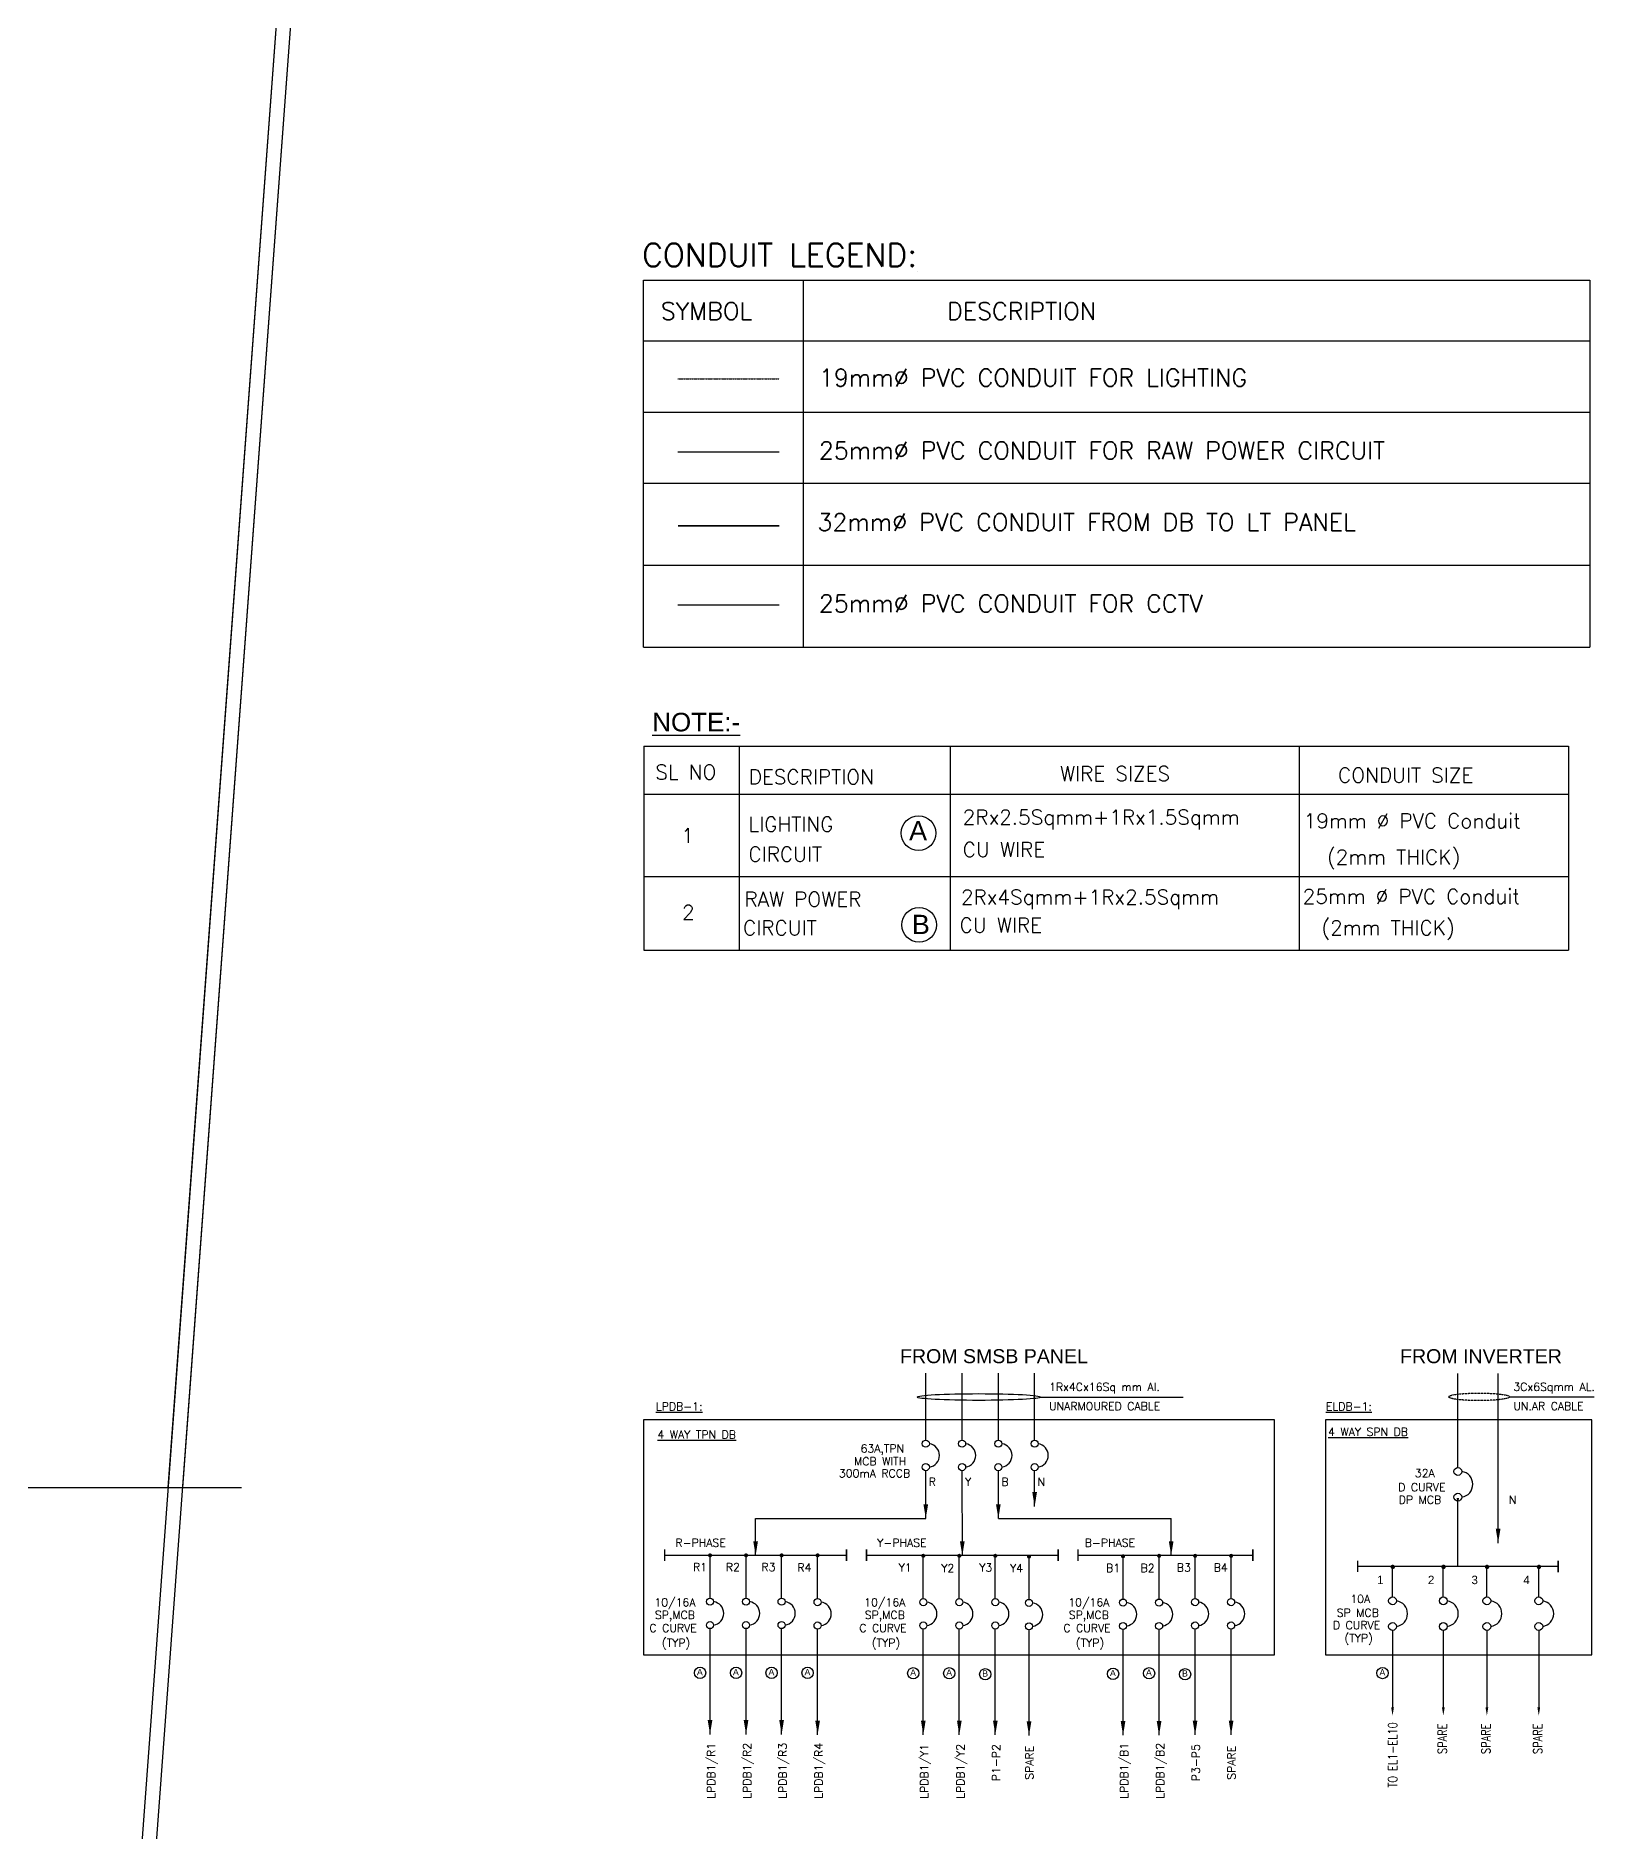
# Model space of a CAD drawing. Header units: millimetres. Extents: x 9951103 to 10069403, y -1438285 to -1363322.
# Drawn here: x 10047634 to 10069403, y -1416300 to -1391218 of the extents above; entities that cross this region are included whole.
import ezdxf
from ezdxf.enums import TextEntityAlignment as Align

# ---------------------------------------------------------------- set-up
doc = ezdxf.new("R2010")
doc.units = ezdxf.units.MM
doc.header["$MEASUREMENT"] = 0
doc.linetypes.add('DASHED', pattern=[0.75, 0.5, -0.25])
doc.linetypes.add('HIDDEN', pattern=[0.375, 0.25, -0.125])
for name, color, linetype in [('4 ', 7, 'Continuous'), ('ELE-CONDUIT', 8, 'DASHED'), ('Light', 142, 'Continuous'), ('LIGHTING LAYOUT', 21, 'Continuous'), ('POWER CONDUIT', 7, 'Continuous'), ('S-MIS', 8, 'Continuous'), ('SMOKE', 10, 'Continuous')]:
    doc.layers.add(name, color=color, linetype=linetype)
doc.styles.add('ARIAL', font='arial.ttf', dxfattribs={"width": 0.8})
doc.styles.add('Ground$0$SIMPLEX', font='simplex.shx')
doc.styles.add('rtuo$0$simplex', font='simplex.shx')
doc.styles.add('SIMPLEX', font='simplex.shx', dxfattribs={"width": 0.7})
doc.styles.get("Standard").update_dxf_attribs({"font": 'arial.ttf'})
doc.styles.add('title text (ashram)', font='romans.shx', dxfattribs={"width": 0.8})
doc.dimstyles.get("Standard").update_dxf_attribs({"dimtxt": 0.18, "dimasz": 0.18, "dimexe": 0.18, "dimexo": 0.0625, "dimgap": 0.09, "dimtad": 0, "dimtih": 1, "dimtoh": 1, "dimdec": 4, "dimzin": 0, "dimdsep": 46, "dimtxsty": 'Standard', "dimcen": 0.09, "dimadec": 0, "dimazin": 0, "dimtfac": 1, "dimtdec": 4, "dimtofl": 0, "dimtmove": 0, "dimatfit": 3, "dimfxl": 1, "dimtolj": 1, "dimtzin": 0, "dimarcsym": 0})

# ---------------------------------------------------------------- blocks, each defined once
blk = doc.blocks.new('A$C3E527FA5')
at = {"color": 8}
blk.add_lwpolyline([(79076, 18814.6), (82744.9, 18814.6), (82744.9, 19578.9), (83073.8, 18098.6), (83073.8, 18822.4), (87595.7, 18822.4)], dxfattribs=at)
at = {"layer": 'S-MIS', "color": 8}
for p, q in [((88826, 49417.9), (86567, 18822.4)), ((89026.6, 49417.9), (86767.6, 18822.4))]:
    blk.add_line(p, q, dxfattribs=at)
blk = doc.blocks.new('A$C1FD4616B')
at = {"layer": 'S-MIS', "color": 8}
for p, q in [((80178, 65140), (76163, 10769)), ((80378, 65140), (76364, 10769))]:
    blk.add_line(p, q, dxfattribs=at)

msp = doc.modelspace()

# ---------------------------------------------------------------- linework, layer by layer
at = {"layer": '4 ', "color": 7}
for p, q in [((10056125.8, -1401140), (10069046.3, -1401140)), ((10056125.8, -1401140), (10056125.8, -1403993.1)), ((10057460.6, -1401140), (10057460.6, -1403993.1)), ((10060409, -1401140), (10060409, -1403993.1)), ((10065281, -1401140), (10065281, -1403993.1)), ((10069046.3, -1401140), (10069046.3, -1403993.1)), ((10056125.8, -1401812.5), (10069046.3, -1401812.5)), ((10056125.8, -1402964.2), (10069046.3, -1402964.2)), ((10056125.8, -1403993.1), (10069046.3, -1403993.1))]:
    msp.add_line(p, q, dxfattribs=at)
at = {"layer": 'ELE-CONDUIT', "color": 30}
msp.add_line((10056603.5, -1396010.3), (10058019.4, -1396010.3), dxfattribs=at)
at = {"layer": 'Light', "color": 7}
for p, q in [((10060066.3, -1410837.3), (10060066.3, -1409900.5)), ((10060573.2, -1410837.3), (10060573.2, -1409900.5)), ((10061080.2, -1410837.3), (10061080.2, -1409900.5)), ((10061587.1, -1410837.3), (10061587.1, -1409900.5)), ((10067500.1, -1411220.8), (10067500.1, -1409907.4)), ((10067500.1, -1412601.4), (10067500.1, -1411688.1)), ((10057689.1, -1411931.9), (10060066.3, -1411931.9)), ((10061080.2, -1411931.9), (10063494.7, -1411931.9)), ((10057052, -1413044.2), (10057052, -1412434.8)), ((10057555.2, -1413044.2), (10057555.2, -1412434.8)), ((10058051.9, -1413044.2), (10058051.9, -1412434.8)), ((10058555, -1413050.7), (10058555, -1412441.4)), ((10060031.6, -1413050.7), (10060031.6, -1412441.4)), ((10060534.7, -1413050.7), (10060534.7, -1412441.4)), ((10061037.9, -1413050.7), (10061037.9, -1412441.4)), ((10061508.6, -1413061.7), (10061508.6, -1412452.4)), ((10062822.4, -1413057.3), (10062822.4, -1412447.9)), ((10063325.5, -1413057.3), (10063325.5, -1412447.9)), ((10063828.7, -1413050.7), (10063828.7, -1412441.4)), ((10064331.8, -1413050.7), (10064331.8, -1412441.4)), ((10066587.6, -1413028.1), (10066587.6, -1412595.2)), ((10067296.9, -1413028.1), (10067296.9, -1412595.2)), ((10067905.5, -1413028.1), (10067905.5, -1412595.2)), ((10068630.5, -1413028.1), (10068630.5, -1412595.2)), ((10066587.6, -1413495.5), (10066587.6, -1414570.1)), ((10067296.9, -1413495.5), (10067296.9, -1414570.1)), ((10067905.5, -1413495.5), (10067905.5, -1414570.1)), ((10068630.5, -1413495.5), (10068630.5, -1414570.1))]:
    msp.add_line(p, q, dxfattribs=at)
at = {"layer": 'Light', "color": 1}
msp.add_line((10061670, -1410235), (10063661.6, -1410235), dxfattribs=at)
at = {"layer": 'Light', "color": 1, "ltscale": 4}
msp.add_line((10068222, -1410232.4), (10069403.4, -1410232.4), dxfattribs=at)
at = {"layer": 'Light', "color": 30, "linetype": 'Continuous'}
msp.add_lwpolyline([(10056123.3, -1413835.4), (10064938, -1413835.4), (10064938, -1410555.6), (10056123.3, -1410555.6)], close=True, dxfattribs=at)
at = {"layer": 'Light', "color": 30}
msp.add_lwpolyline([(10065650.2, -1413835.4), (10069370.7, -1413835.4), (10069370.7, -1410555.6), (10065650.2, -1410555.6)], close=True, dxfattribs=at)
at = {"layer": 'Light', "color": 7}
for points, const_width in [([(10056418.7, -1412526.6), (10056418.7, -1412364.7)], 20.5), ([(10056418.7, -1412447.1), (10058959.4, -1412447.1)], 18.7), ([(10058959.4, -1412526.6), (10058959.4, -1412364.7)], 20.5), ([(10059238.2, -1412526.6), (10059238.2, -1412364.7)], 20.5), ([(10059238.2, -1412447.1), (10061916.2, -1412447.1)], 18.7), ([(10061916.2, -1412526.6), (10061916.2, -1412364.7)], 20.5), ([(10062193, -1412526.6), (10062193, -1412364.7)], 20.5), ([(10062193, -1412447.1), (10064636, -1412447.1)], 18.7), ([(10064636, -1412526.6), (10064636, -1412364.7)], 20.5), ([(10066099.5, -1412680.9), (10066099.5, -1412519)], 20.5), ([(10066099.5, -1412601.4), (10068900.7, -1412601.4)], 20.5), ([(10068900.7, -1412682.4), (10068900.7, -1412520.5)], 20.5)]:
    msp.add_lwpolyline(points, dxfattribs=dict(at, const_width=const_width))
for points, const_width in [([(10057038, -1412447.1, 1), (10057066, -1412447.1, 1)], 28), ([(10057541.1, -1412447.1, 1), (10057569.2, -1412447.1, 1)], 28), ([(10058037.9, -1412447.1, 1), (10058065.9, -1412447.1, 1)], 28), ([(10058541, -1412447.1, 1), (10058569.1, -1412447.1, 1)], 28), ([(10060017.5, -1412453.6, 1), (10060045.6, -1412453.6, 1)], 28), ([(10060520.7, -1412453.6, 1), (10060548.7, -1412453.6, 1)], 28), ([(10061023.8, -1412453.6, 1), (10061051.9, -1412453.6, 1)], 28), ([(10061494.5, -1412464.6, 1), (10061522.6, -1412464.6, 1)], 28), ([(10062808.4, -1412460.2, 1), (10062836.4, -1412460.2, 1)], 28), ([(10063311.5, -1412453.6, 1), (10063339.6, -1412453.6, 1)], 28), ([(10063814.7, -1412453.6, 1), (10063842.7, -1412453.6, 1)], 28), ([(10064317.8, -1412453.6, 1), (10064345.9, -1412453.6, 1)], 28), ([(10066574.8, -1412608.6, 1), (10066605.5, -1412608.6, 1)], 30.7), ([(10067284.1, -1412608.6, 1), (10067314.9, -1412608.6, 1)], 30.7), ([(10067892.7, -1412608.6, 1), (10067923.4, -1412608.6, 1)], 30.7), ([(10068617.7, -1412608.6, 1), (10068648.5, -1412608.6, 1)], 30.7)]:
    msp.add_lwpolyline(points, format="xyb", close=True, dxfattribs=dict(at, const_width=const_width))
at = {"layer": 'Light', "color": 1}
for centre, radius in [((10059965.5, -1402356.5), 242.8), ((10059972.7, -1403638.1), 242.8), ((10056912.2, -1414088.8), 79.1), ((10057415.3, -1414088.8), 79.1), ((10057912.1, -1414088.8), 79.1), ((10058415.2, -1414088.8), 79.1), ((10059891.7, -1414095.3), 79.1), ((10060394.9, -1414095.3), 79.1), ((10060898, -1414108.4), 79.1), ((10062682.5, -1414101.9), 79.1), ((10063185.7, -1414095.3), 79.1), ((10063688.9, -1414108.4), 79.1), ((10066447.7, -1414091.7), 79.1)]:
    msp.add_circle(centre, radius, dxfattribs=at)
at = {"layer": 'Light', "color": 7}
for centre, radius in [((10060066.3, -1410887), 49.7), ((10060573.2, -1410887), 49.7), ((10061080.2, -1410887), 49.7), ((10061587.1, -1410887), 49.7), ((10060066.3, -1411214.3), 49.7), ((10060573.2, -1411214.3), 49.7), ((10061080.2, -1411214.3), 49.7), ((10061587.1, -1411214.3), 49.7), ((10067500.1, -1411275.3), 54.5), ((10067500.1, -1411633.6), 54.5), ((10057052, -1413093.9), 49.7), ((10057555.2, -1413093.9), 49.7), ((10058051.9, -1413093.9), 49.7), ((10058555, -1413100.4), 49.7), ((10060031.6, -1413100.4), 49.7), ((10060534.7, -1413100.4), 49.7), ((10061037.9, -1413100.4), 49.7), ((10061508.6, -1413111.4), 49.7), ((10062822.4, -1413107), 49.7), ((10063325.5, -1413107), 49.7), ((10063828.7, -1413100.4), 49.7), ((10064331.8, -1413100.4), 49.7), ((10066587.6, -1413082.6), 54.5), ((10067296.9, -1413082.6), 54.5), ((10067905.5, -1413082.6), 54.5), ((10068630.5, -1413082.6), 54.5), ((10057052, -1413421.2), 49.7), ((10057555.2, -1413421.2), 49.7), ((10058051.9, -1413421.2), 49.7), ((10058555, -1413427.7), 49.7), ((10060031.6, -1413427.7), 49.7), ((10060534.7, -1413427.7), 49.7), ((10061037.9, -1413427.7), 49.7), ((10061508.6, -1413438.7), 49.7), ((10062822.4, -1413434.2), 49.7), ((10063325.5, -1413434.2), 49.7), ((10063828.7, -1413427.7), 49.7), ((10064331.8, -1413427.7), 49.7), ((10066587.6, -1413441), 54.5), ((10067296.9, -1413441), 54.5), ((10067905.5, -1413441), 54.5), ((10068630.5, -1413441), 54.5)]:
    msp.add_circle(centre, radius, dxfattribs=at)
for centre, radius, start, end in [((10060091.9, -1411050.6), 165.4, 278.40679, 81.59321), ((10060598.8, -1411050.6), 165.4, 278.40679, 81.59321), ((10061105.8, -1411050.6), 165.4, 278.40679, 81.59321), ((10061612.7, -1411050.6), 165.4, 278.40679, 81.59321), ((10067528.1, -1411454.4), 181.1, 278.40679, 81.59321), ((10066615.6, -1413261.8), 181.1, 278.40679, 81.59321), ((10067324.9, -1413261.8), 181.1, 278.40679, 81.59321), ((10067933.5, -1413261.8), 181.1, 278.40679, 81.59321), ((10068658.5, -1413261.8), 181.1, 278.40679, 81.59321), ((10057077.6, -1413257.5), 165.4, 278.40678, 81.59322), ((10057580.7, -1413257.5), 165.4, 278.40678, 81.59322), ((10058077.5, -1413257.5), 165.4, 278.40678, 81.59322), ((10058580.6, -1413264.1), 165.4, 278.40678, 81.59322), ((10060057.1, -1413264.1), 165.4, 278.40678, 81.59322), ((10060560.3, -1413264.1), 165.4, 278.40678, 81.59322), ((10061063.4, -1413264.1), 165.4, 278.40678, 81.59322), ((10061534.1, -1413275.1), 165.4, 278.40678, 81.59322), ((10062847.9, -1413270.6), 165.4, 278.40678, 81.59322), ((10063351.1, -1413270.6), 165.4, 278.40678, 81.59322), ((10063854.2, -1413264.1), 165.4, 278.40678, 81.59322), ((10064357.4, -1413264.1), 165.4, 278.40678, 81.59322)]:
    msp.add_arc(centre, radius, start, end, dxfattribs=at)
at = {"layer": 'Light', "color": 1}
msp.add_ellipse((10060807.2, -1410235), major_axis=(-862.8, 0), ratio=0.0545454, dxfattribs=at)
at = {"layer": 'Light', "color": 1, "linetype": 'HIDDEN', "ltscale": 4}
msp.add_ellipse((10067797.2, -1410232.4), major_axis=(-424.8, 0), ratio=0.1231436, dxfattribs=at)
at = {"layer": 'Light', "color": 7}
for points in [[(10066607, -1414570.1), (10066587.6, -1414686.6), (10066568.1, -1414570.1)], [(10067316.4, -1414570.1), (10067296.9, -1414686.6), (10067277.5, -1414570.1)], [(10067924.9, -1414570.1), (10067905.5, -1414686.6), (10067886.1, -1414570.1)], [(10068650, -1414570.1), (10068630.5, -1414686.6), (10068611.1, -1414570.1)]]:
    msp.add_solid(points, dxfattribs=at)
at = {"layer": 'LIGHTING LAYOUT', "color": 240, "const_width": 25}
msp.add_lwpolyline([(10056603.5, -1398063.9), (10058019.4, -1398063.9)], dxfattribs=at)
at = {"layer": 'POWER CONDUIT', "color": 150}
msp.add_line((10056603.5, -1397027.9), (10058019.4, -1397027.9), dxfattribs=at)
at = {"layer": 'POWER CONDUIT', "color": 233}
msp.add_line((10056603.5, -1399166.3), (10058019.4, -1399166.3), dxfattribs=at)
at = {"layer": 'SMOKE', "color": 7, "linetype": 'Continuous'}
for p, q in [((10056123.3, -1399757.3), (10056123.3, -1394628.7)), ((10056123.3, -1394628.7), (10069345.6, -1394628.7)), ((10058353.2, -1394628.7), (10058353.2, -1399757.3)), ((10069345.6, -1394628.7), (10069345.6, -1399757.3)), ((10056123.3, -1395480.4), (10069345.6, -1395480.4)), ((10056123.3, -1396473.9), (10069345.6, -1396473.9)), ((10056123.3, -1397467.4), (10069345.6, -1397467.4)), ((10056123.3, -1398612.4), (10069345.6, -1398612.4)), ((10056123.3, -1399757.3), (10069345.6, -1399757.3))]:
    msp.add_line(p, q, dxfattribs=at)

# ---------------------------------------------------------------- block references
at = {"color": 8}
msp.add_blockref('A$C3E527FA5', (9962912.1, -1430323.7), dxfattribs=at)
msp.add_blockref('A$C1FD4616B', (9971865.7, -1441912.4))

# ---------------------------------------------------------------- texts
at = {"layer": '4 ', "color": 7, "style": 'ARIAL'}
msp.add_text('%%uNOTE:-', height=259.38, dxfattribs=at).set_placement((10056245.2, -1400934.7, 0))
at = {"layer": 'Light', "color": 7, "linetype": 'Continuous', "style": 'Ground$0$SIMPLEX'}
for s, height, p in [('SYMBOL', 244.14, (10056364.5, -1395184.8)), ('DESCRIPTION', 244.139, (10060364.6, -1395184.8)), ('32mm%%C PVC CONDUIT FROM DB TO LT PANEL', 244.139, (10058552.1, -1398132.9, 0)), ('SL NO', 205.08, (10056287.1, -1401606.2)), ('DESCRIPTION', 205.076, (10057592, -1401673.8)), ('WIRE SIZES', 205.08, (10061940.7, -1401628.2, 0)), ('CONDUIT SIZE', 205.076, (10065825.6, -1401649.2, 0)), ('2Rx2.5Sqmm+1Rx1.5Sqmm', 205.076, (10060582.6, -1402235.6, 0)), ('1', 205.1, (10056650.9, -1402493.9)), ('LIGHTING', 205.08, (10057588.9, -1402335.2)), ('19mm %%C PVC Conduit', 205.076, (10065346.2, -1402287.3, 0)), ('CIRCUIT', 205.08, (10057588.9, -1402753.7)), ('CU WIRE ', 205.08, (10060582.6, -1402689, 0)), ('(2mm THICK)', 205.076, (10065671.3, -1402792.7, 0)), ('RAW POWER', 205.08, (10057532.7, -1403383.1)), ('2Rx4Sqmm+1Rx2.5Sqmm', 205.076, (10060557.5, -1403351.6, 0)), ('25mm %%C PVC Conduit', 205.076, (10065333.1, -1403342.3, 0)), ('2', 205.1, (10056661.5, -1403565.5)), ('CU WIRE ', 205.08, (10060539.3, -1403744.7, 0)), ('(2mm THICK)', 205.076, (10065593.2, -1403780.9, 0)), ('CIRCUIT', 205.08, (10057513.3, -1403782.5))]:
    msp.add_text(s, height=height, dxfattribs=at).set_placement(p)
for s, p in [('19mm%%C PVC CONDUIT FOR LIGHTING', (10058572.5, -1395993.1)), ('25mm%%C PVC CONDUIT FOR RAW POWER CIRCUIT', (10058572.5, -1397010.7)), ('25mm%%C PVC CONDUIT FOR CCTV', (10058572.5, -1399149.2))]:
    msp.add_text(s, height=244.139, dxfattribs=at).set_placement(p, align=Align.MIDDLE_LEFT)
at = {"layer": 'Light', "color": 7}
for s, height, style, p in [('A', 268.7, 'ARIAL', (10059833.3, -1402455.6)), ('B', 268.7, 'ARIAL', (10059872.8, -1403765.9)), ('1Rx4Cx16Sq mm Al.', 111.78, 'title text (ashram)', (10061788.7, -1410150.1)), ('3Cx6Sqmm AL.', 111.78, 'title text (ashram)', (10068275, -1410148.4)), ('%%ULPDB-1:', 111.78, 'title text (ashram)', (10056295.2, -1410422.7)), ('UNARMOURED CABLE', 111.78, 'title text (ashram)', (10061788.7, -1410419.5)), ('%%UELDB-1:', 111.78, 'title text (ashram)', (10065656.6, -1410422.7)), ('UN.AR CABLE', 111.78, 'title text (ashram)', (10068275, -1410417.7)), ('%%U4 WAY TPN DB', 111.78, 'title text (ashram)', (10056318, -1410815.9)), ('%%U4 WAY SPN DB', 111.78, 'title text (ashram)', (10065687.4, -1410777.1)), ('MCB WITH ', 111.78, 'title text (ashram)', (10059064.2, -1411188.7)), ('63A,TPN ', 111.78, 'title text (ashram)', (10059155.7, -1411010.5)), ('300mA RCCB', 111.78, 'title text (ashram)', (10058851.8, -1411357)), ('32A', 111.78, 'title text (ashram)', (10066899, -1411354.9)), ('R', 111.8, 'title text (ashram)', (10060108, -1411476)), ('Y', 111.8, 'title text (ashram)', (10060614.9, -1411476)), ('B', 111.8, 'title text (ashram)', (10061121.9, -1411476)), ('N', 111.8, 'title text (ashram)', (10061628.8, -1411476)), ('D CURVE', 111.78, 'title text (ashram)', (10066666.3, -1411551)), ('DP MCB', 111.78, 'title text (ashram)', (10066674, -1411725.8)), ('N', 111.8, 'title text (ashram)', (10068212.3, -1411728.5)), ('R-PHASE', 111.78, 'title text (ashram)', (10056568.6, -1412327.4)), ('Y-PHASE', 111.78, 'title text (ashram)', (10059388.1, -1412327.4)), ('B-PHASE', 111.78, 'title text (ashram)', (10062287, -1412327.4)), ('R1', 111.78, 'title text (ashram)', (10056814.3, -1412666.5)), ('R2', 111.78, 'title text (ashram)', (10057272.8, -1412666.5)), ('R3', 111.78, 'title text (ashram)', (10057769.5, -1412666.5)), ('R4', 111.78, 'title text (ashram)', (10058272.7, -1412673)), ('Y1', 111.78, 'title text (ashram)', (10059687.3, -1412673)), ('Y2', 111.78, 'title text (ashram)', (10060282.7, -1412681.2)), ('Y3', 111.78, 'title text (ashram)', (10060813.6, -1412673)), ('Y4', 111.78, 'title text (ashram)', (10061243.4, -1412684)), ('B1', 111.78, 'title text (ashram)', (10062584.7, -1412679.6)), ('B2', 111.78, 'title text (ashram)', (10063066.7, -1412679.6)), ('B3', 111.78, 'title text (ashram)', (10063573.6, -1412673)), ('B4', 111.78, 'title text (ashram)', (10064088.2, -1412673)), ('1', 117.4, 'ARIAL', (10066371.4, -1412848.9)), ('2', 117.4, 'ARIAL', (10067080.8, -1412848.9)), ('3', 117.4, 'ARIAL', (10067689.3, -1412848.9)), ('4', 117.4, 'ARIAL', (10068414.4, -1412848.9)), ('10/16A', 111.78, 'title text (ashram)', (10056274.5, -1413159.3)), ('10/16A', 111.78, 'title text (ashram)', (10059206, -1413159.3)), ('10/16A', 111.78, 'title text (ashram)', (10062057, -1413159.3)), ('10A', 111.78, 'title text (ashram)', (10065997.6, -1413111.5)), ('SP,MCB', 111.78, 'title text (ashram)', (10056281.6, -1413335.1)), ('SP,MCB', 111.78, 'title text (ashram)', (10059213.1, -1413335.1)), ('SP,MCB', 111.78, 'title text (ashram)', (10062064.1, -1413335.1)), ('SP MCB', 111.78, 'title text (ashram)', (10065807.1, -1413305.4)), ('C CURVE', 111.78, 'title text (ashram)', (10056206, -1413519)), ('(TYP)', 111.78, 'title text (ashram)', (10056379.6, -1413725)), ('C CURVE', 111.78, 'title text (ashram)', (10059137.5, -1413519)), ('(TYP)', 111.78, 'title text (ashram)', (10059311.1, -1413725)), ('C CURVE', 111.78, 'title text (ashram)', (10061988.5, -1413519)), ('(TYP)', 111.78, 'title text (ashram)', (10062162.1, -1413725)), ('D CURVE', 111.78, 'title text (ashram)', (10065754.4, -1413478)), ('(TYP)', 111.78, 'title text (ashram)', (10065915.7, -1413659.3)), ('A', 87.5, 'ARIAL', (10056869.1, -1414121)), ('A', 87.5, 'ARIAL', (10057372.3, -1414121)), ('A', 87.5, 'ARIAL', (10057869, -1414121)), ('A', 87.5, 'ARIAL', (10058372.2, -1414121)), ('A', 87.5, 'ARIAL', (10059848.7, -1414127.6)), ('A', 87.5, 'ARIAL', (10060351.8, -1414127.6)), ('B', 87.5, 'ARIAL', (10060855, -1414140.7)), ('A', 87.5, 'ARIAL', (10062639.5, -1414134.1)), ('A', 87.5, 'ARIAL', (10063142.6, -1414127.6)), ('B', 87.5, 'ARIAL', (10063645.8, -1414140.7)), ('A', 87.5, 'ARIAL', (10066404.7, -1414124))]:
    msp.add_text(s, height=height, dxfattribs=dict(at, style=style)).set_placement(p)
at = {"layer": 'Light', "color": 0, "style": 'ARIAL'}
for s, p in [('FROM SMSB PANEL', (10059706.4, -1409761.9)), ('FROM INVERTER', (10066692.6, -1409761.9))]:
    msp.add_text(s, height=195.484, dxfattribs=at).set_placement(p)
at = {"layer": 'Light', "color": 7, "style": 'SIMPLEX', "width": 0.8}
for s, height, p in [('TO EL1-EL10', 125.311, (10066652.1, -1415690.9)), ('SPARE', 125.31, (10067345.5, -1415222.8)), ('SPARE', 125.31, (10067954.1, -1415222.8)), ('SPARE', 125.31, (10068679.1, -1415222.8))]:
    msp.add_text(s, height=height, rotation=90, dxfattribs=at).set_placement(p)
at = {"layer": 'Light', "color": 7, "style": 'title text (ashram)'}
for s, p in [('LPDB1/R2', (10057625.4, -1415848.1)), ('LPDB1/R3', (10058122.2, -1415848.1)), ('LPDB1/R4', (10058625.3, -1415848.1)), ('LPDB1/Y2', (10060605, -1415848.1)), ('P1-P2', (10061104.5, -1415602.5)), ('LPDB1/B2', (10063395.8, -1415848.1)), ('P3-P5', (10063895.4, -1415602.5)), ('LPDB1/R1', (10057122.3, -1415848.1)), ('LPDB1/Y1', (10060101.8, -1415848.1)), ('SPARE', (10061569.5, -1415582.9)), ('LPDB1/B1', (10062892.7, -1415848.1)), ('SPARE', (10064392.7, -1415582.9))]:
    msp.add_text(s, height=111.78, rotation=90, dxfattribs=at).set_placement(p)
at = {"layer": 'SMOKE', "color": 7, "style": 'rtuo$0$simplex'}
msp.add_text('CONDUIT LEGEND:%%u', height=323.685, dxfattribs=at).set_placement((10056103.8, -1394440.5))

# ---------------------------------------------------------------- leaders
at = {"layer": 'Light', "color": 7}
for points, override in [([(10068062.6, -1412276, 0), (10068062.6, -1409907.4, 0)], {"dimasz": 200, "dimgap": 50, "dimclrd": 7}), ([(10060066.3, -1411931.9), (10060066.3, -1411264)], {"dimasz": 200, "dimgap": 50, "dimclrd": 7}), ([(10060577.2, -1412450.6), (10060573.2, -1411264)], {"dimasz": 200, "dimgap": 50, "dimclrd": 7}), ([(10061080.2, -1411931.9), (10061080.2, -1411264)], {"dimasz": 200, "dimgap": 50, "dimclrd": 7}), ([(10061587.1, -1411764), (10061587.1, -1411264)], {"dimasz": 200, "dimgap": 50, "dimclrd": 7}), ([(10067500.1, -1411747.7), (10067500.1, -1411688.1)], {"dimasz": 100, "dimgap": 50, "dimtxsty": 'ARIAL', "dimclrd": 7, "dimlwd": 0}), ([(10057689.1, -1412449.1), (10057689.1, -1411931.9)], {"dimasz": 200, "dimgap": 50, "dimclrd": 7}), ([(10063494.7, -1412449.1), (10063494.7, -1411931.9)], {"dimasz": 200, "dimgap": 50, "dimclrd": 7}), ([(10057052, -1414948.2), (10057052, -1413470.9)], {"dimasz": 200, "dimgap": 50, "dimclrd": 7}), ([(10057555.2, -1414948.2), (10057555.2, -1413470.9)], {"dimasz": 200, "dimgap": 50, "dimclrd": 7}), ([(10058051.9, -1414948.2), (10058051.9, -1413470.9)], {"dimasz": 200, "dimgap": 50, "dimclrd": 7}), ([(10058555, -1414954.8), (10058555, -1413477.4)], {"dimasz": 200, "dimgap": 50, "dimclrd": 7}), ([(10060031.6, -1414954.8), (10060031.6, -1413477.4)], {"dimasz": 200, "dimgap": 50, "dimclrd": 7}), ([(10060534.7, -1414954.8), (10060534.7, -1413477.4)], {"dimasz": 200, "dimgap": 50, "dimclrd": 7}), ([(10061037.9, -1414954.8), (10061037.9, -1413477.4)], {"dimasz": 200, "dimgap": 50, "dimclrd": 7}), ([(10061508.6, -1414965.8), (10061508.6, -1413488.4)], {"dimasz": 200, "dimgap": 50, "dimclrd": 7}), ([(10062822.4, -1414961.3), (10062822.4, -1413484)], {"dimasz": 200, "dimgap": 50, "dimclrd": 7}), ([(10063325.5, -1414961.3), (10063325.5, -1413484)], {"dimasz": 200, "dimgap": 50, "dimclrd": 7}), ([(10063828.7, -1414954.8), (10063828.7, -1413477.4)], {"dimasz": 200, "dimgap": 50, "dimclrd": 7}), ([(10064331.8, -1414954.8), (10064331.8, -1413477.4)], {"dimasz": 200, "dimgap": 50, "dimclrd": 7})]:
    msp.add_leader(points, dimstyle='Standard', override=override, dxfattribs=at)

doc.saveas('drawing.dxf')
